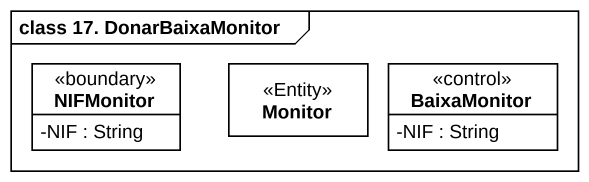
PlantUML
@startuml
mainframe class 17. DonarBaixaMonitor
hide circle
hide empty members
skinparam classAttributeIconSize 0
class NIFMonitor <<boundary>> {
  -NIF : String
}
class Monitor <<Entity>>
class BaixaMonitor <<control>> {
  -NIF : String
}
@enduml
